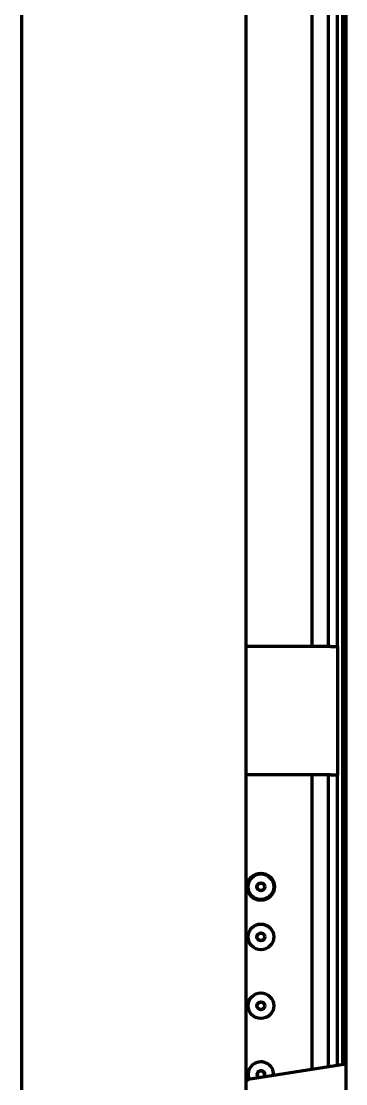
# Model space of a CAD drawing. Header units: inches. Extents: x 904 to 7172, y 213 to 5528.
# Drawn here: x 982.1 to 1083.3, y 2305.7 to 2637.2 of the extents above; entities that cross this region are included whole.
import ezdxf

# ---------------------------------------------------------------- set-up
doc = ezdxf.new("R2010")
doc.units = ezdxf.units.IN

msp = doc.modelspace()

# ---------------------------------------------------------------- linework, layer by layer
at = {"linetype": 'Continuous', "lineweight": 70}
for p, q in [((982.26, 2052.72), (982.26, 3700.72)), ((1052.26, 2062.72), (1052.26, 3700.72)), ((1083.26, 3702.12), (1083.26, 2036.92)), ((1072.75, 2442.14), (1072.75, 2802.14)), ((1077.73, 2801.53), (1077.73, 2442.14)), ((1080.7, 2442.14), (1080.7, 2801.16)), ((1082.37, 2311.78), (1082.37, 2800.96)), ((1078.55, 2442.12), (1052.26, 2442.12)), ((1078.55, 2442.12), (1080.75, 2442.12)), ((1080.75, 2402.12), (1080.75, 2442.12)), ((1078.55, 2402.12), (1052.26, 2402.12)), ((1072.75, 2310.27), (1072.75, 2402.14)), ((1077.73, 2402.13), (1077.73, 2311.06)), ((1078.55, 2402.12), (1080.75, 2402.12)), ((1080.7, 2311.52), (1080.7, 2402.13)), ((982.26, 2322.65), (982.08, 2322.65)), ((982.26, 2318.86), (982.16, 2318.86)), ((982.16, 2313.95), (982.08, 2313.95)), ((982.16, 2313.91), (982.08, 2313.91)), ((982.16, 2313.91), (982.08, 2313.91)), ((982.08, 2313.42), (982.16, 2313.42)), ((982.16, 2311.84), (982.08, 2311.84)), ((982.16, 2311.82), (982.08, 2311.82)), ((982.26, 2313.95), (982.16, 2313.95)), ((982.26, 2311.75), (982.16, 2311.75)), ((982.26, 2311.74), (982.16, 2311.74)), ((1053.45, 2307.2), (1083.26, 2311.92)), ((982.08, 2309.81), (982.26, 2309.81)), ((982.16, 2309.77), (982.08, 2309.77))]:
    msp.add_line(p, q, dxfattribs=at)
for centre, radius in [((1056.81, 2367.17), 4.25), ((1056.81, 2367.14), 4), ((1056.81, 2367.14), 1.25), ((1056.81, 2367.14), 1.15), ((1056.81, 2351.52), 4), ((1056.81, 2351.52), 1.25), ((1056.81, 2351.52), 1.15), ((1056.81, 2330.02), 4), ((1056.81, 2330.02), 1.25), ((1056.81, 2330.02), 1.15)]:
    msp.add_circle(centre, radius, dxfattribs=at)
for centre, radius, start, end in [((1056.81, 2308.52), 4, 357.75, 200.79), ((1056.81, 2308.52), 1.25, 90, 227.5875), ((1056.81, 2308.52), 1.15, 90, 231.6825), ((1056.81, 2308.52), 1.25, 330.4125, 90), ((1056.81, 2308.52), 1.15, 326.3175, 90), ((1053.76, 2305.22), 2, 99, 138.5913)]:
    msp.add_arc(centre, radius, start, end, dxfattribs=at)
msp.add_rational_spline([(982.16, 2313.95), (982.16, 2313.95), (982.16, 2313.95), (982.16, 2313.95), (982.16, 2313.95), (982.16, 2313.95), (982.16, 2313.94), (982.16, 2313.93), (982.16, 2313.92), (982.16, 2313.91), (982.16, 2313.91), (982.16, 2313.9), (982.16, 2313.88), (982.16, 2313.87), (982.16, 2313.85), (982.16, 2313.83), (982.16, 2313.73), (982.16, 2313.63), (982.16, 2313.41), (982.16, 2313.3), (982.16, 2313.05), (982.16, 2312.92), (982.16, 2312.44), (982.16, 2312.1), (982.16, 2311.75)], [0.500006319012, 0.500006319012, 0.500006319012, 0.499835970951, 0.499835970951, 0.499669135356, 0.499669135356, 0.499745480038, 0.499745480038, 0.500006319012, 0.47470960807, 0.47470960807, 0.500006319012, 0.487512318962, 0.487512318962, 0.500006319012, 0.500000843018, 0.500000843018, 0.499978386677, 0.499978386677, 0.499994078266, 0.499994078266, 0.500006319012, 0.500006319012, 0.500006319012], degree=3, knots=[0, 0, 0, 0, 0.053398, 0.053398, 0.11603, 0.11603, 0.171869, 0.171869, 0.2168, 0.2168, 0.2168, 0.235167, 0.235167, 0.235167, 0.256769, 0.256769, 0.256769, 0.362784, 0.362784, 0.487547, 0.487547, 0.630817, 0.630817, 1, 1, 1, 1], dxfattribs=at)

doc.saveas('drawing.dxf')
